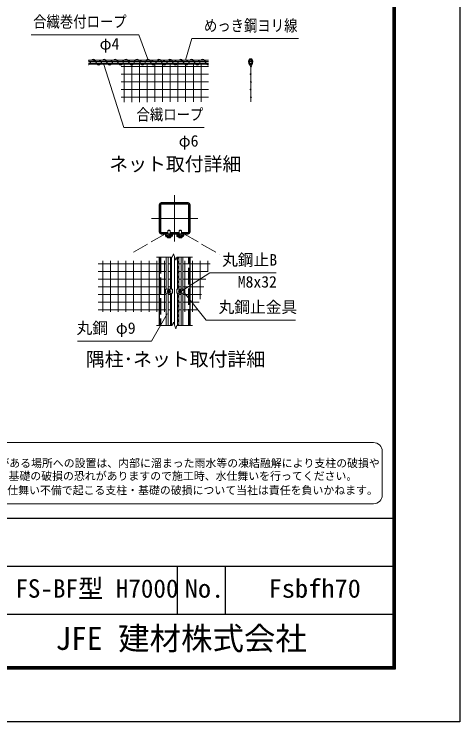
# Model space of a CAD drawing. Units: millimetres, scale not verified. Extents: x -14699 to 14701, y -10394 to 10396.
# Drawn here: x 8192 to 14701, y -10394 to -53 of the extents above; entities that cross this region are included whole.
import ezdxf
from ezdxf.enums import TextEntityAlignment as Align

# ---------------------------------------------------------------- set-up
doc = ezdxf.new("R2010")
doc.units = ezdxf.units.MM
doc.header["$LTSCALE"] = 40
doc.linetypes.add('DASHED', pattern=[7.5, 6, -1.5])
doc.linetypes.add('USER1', pattern=[50.8, 31.75, -6.35, 6.35, -6.35])
for name, color, linetype, lineweight in [('0-0_D-TTL-TXT', 7, 'Continuous', 13), ('0-1_D-STR1', 1, 'Continuous', 25), ('0-2_D-BMK', 2, 'USER1', 13), ('0-3_D-STR3', 3, 'Continuous', 13), ('0-5_D-STR-DIM', 7, 'Continuous', 13), ('0-8_D-STR-TXT', 7, 'Continuous', 13), ('0-9_D-STR2', 7, 'Continuous', 13), ('0-C_D-TTL', 7, 'Continuous', 25)]:
    doc.layers.add(name, color=color, linetype=linetype, lineweight=lineweight)
doc.styles.add('ＭＳ ゴシック', font='')
doc.styles.get('ＭＳ ゴシック').set_extended_font_data('MS Gothic')

msp = doc.modelspace()

# ---------------------------------------------------------------- linework, layer by layer
at = {"layer": '0-0_D-TTL-TXT', "color": 2}
for p, q in [((13440.2, -6312.95), (7189.83, -6312.95)), ((13567.99, -7079.7), (13567.99, -6440.74)), ((7189.83, -7207.49), (13440.2, -7207.49))]:
    msp.add_line(p, q, dxfattribs=at)
for centre, start, end in [((13440.2, -6440.74), 0, 90), ((13440.2, -7079.7), 270, 0)]:
    msp.add_arc(centre, 127.79, start, end, dxfattribs=at)
at = {"layer": '0-1_D-STR1'}
for p, q in [((10310.2, -2838.77), (10310.2, -3234.77)), ((10328.2, -2838.77), (10328.2, -3234.77)), ((10733.2, -2811.77), (10337.2, -2811.77)), ((10733.2, -2829.77), (10337.2, -2829.77)), ((10742.2, -3234.77), (10742.2, -2838.77)), ((10760.2, -3234.77), (10760.2, -2838.77)), ((10337.2, -3243.77), (10436.02, -3243.77)), ((10337.2, -3261.77), (10733.2, -3261.77)), ((10469.39, -3243.77), (10601.02, -3243.77)), ((10634.39, -3243.77), (10733.2, -3243.77)), ((10310.2, -3601.68), (10310.2, -4601.68)), ((10760.2, -4601.68), (10760.2, -3601.68))]:
    msp.add_line(p, q, dxfattribs=at)
at = {"layer": '0-1_D-STR1', "linetype": 'DASHED'}
for p, q in [((10328.2, -3601.68), (10328.2, -4601.68)), ((10742.2, -4601.68), (10742.2, -3601.68))]:
    msp.add_line(p, q, dxfattribs=at)
at = {"layer": '0-1_D-STR1'}
for centre, radius, start, end in [((10337.2, -2838.77), 27, 90, 180), ((10337.2, -2838.77), 9, 90, 180), ((10733.2, -2838.77), 27, 0, 90), ((10733.2, -2838.77), 9, 0, 90), ((10337.2, -3234.77), 27, 180, 270), ((10337.2, -3234.77), 9, 180, 270), ((10733.2, -3234.77), 27, 270, 0), ((10733.2, -3234.77), 9, 270, 0)]:
    msp.add_arc(centre, radius, start, end, dxfattribs=at)
at = {"layer": '0-2_D-BMK'}
for p, q in [((10535.2, -3374.27), (10535.2, -2699.27)), ((10872.7, -3036.77), (10197.7, -3036.77)), ((10535.2, -4601.68), (10535.2, -3601.68)), ((10422.7, -4101.68), (10482.7, -4101.68)), ((10452.7, -4131.68), (10452.7, -4071.68)), ((10647.7, -4101.68), (10587.7, -4101.68)), ((10617.7, -4131.68), (10617.7, -4071.68))]:
    msp.add_line(p, q, dxfattribs=at)
at = {"layer": '0-3_D-STR3'}
for p, q in [((9278.28, -722.78), (11028.28, -722.78)), ((9278.28, -746.78), (11028.28, -746.78)), ((11028.28, -767.78), (9278.28, -767.78)), ((11028.28, -785.78), (9278.28, -785.78)), ((11619.3, -777.21), (11616.3, -735.21)), ((11631.27, -776.35), (11628.27, -734.35)), ((11661.3, -776.35), (11664.3, -734.35)), ((11673.27, -777.21), (11676.27, -735.21)), ((10401.1, -3261.77), (10413.7, -3261.77)), ((10401.1, -3291.77), (10401.1, -3261.77)), ((10413.7, -3290.27), (10413.7, -3261.77)), ((10413.7, -3304.37), (10491.7, -3304.37)), ((10415.2, -3291.77), (10490.2, -3291.77)), ((10430.18, -3304.37), (10430.18, -3318.18)), ((10430.18, -3304.37), (10475.22, -3304.37)), ((10435.9, -3261.77), (10436.2, -3214.67)), ((10469.2, -3214.67), (10436.2, -3214.67)), ((10440.7, -3211.97), (10444.3, -3208.37)), ((10440.7, -3211.97), (10464.7, -3211.97)), ((10440.7, -3214.67), (10440.7, -3211.97)), ((10440.7, -3291.77), (10440.7, -3261.77)), ((10441.44, -3304.37), (10441.44, -3318.18)), ((10442.95, -3214.67), (10442.95, -3209.72)), ((10442.95, -3291.77), (10442.95, -3261.77)), ((10444.3, -3208.37), (10461.1, -3208.37)), ((10464.7, -3211.97), (10461.1, -3208.37)), ((10462.45, -3214.67), (10462.45, -3209.72)), ((10462.45, -3291.77), (10462.45, -3261.77)), ((10463.96, -3304.37), (10463.96, -3318.18)), ((10464.7, -3214.67), (10464.7, -3211.97)), ((10464.7, -3291.77), (10464.7, -3261.77)), ((10469.2, -3214.67), (10469.5, -3261.77)), ((10475.22, -3304.37), (10475.22, -3318.18)), ((10491.7, -3290.27), (10491.7, -3261.77)), ((10491.7, -3261.77), (10504.3, -3261.77)), ((10504.3, -3291.77), (10504.3, -3261.77)), ((10566.1, -3261.77), (10578.7, -3261.77)), ((10566.1, -3291.77), (10566.1, -3261.77)), ((10578.7, -3290.27), (10578.7, -3261.77)), ((10578.7, -3304.37), (10656.7, -3304.37)), ((10580.2, -3291.77), (10655.2, -3291.77)), ((10595.18, -3304.37), (10595.18, -3318.18)), ((10595.18, -3304.37), (10640.22, -3304.37)), ((10600.9, -3261.77), (10601.2, -3214.67)), ((10634.2, -3214.67), (10601.2, -3214.67)), ((10605.7, -3211.97), (10609.3, -3208.37)), ((10605.7, -3211.97), (10629.7, -3211.97)), ((10605.7, -3214.67), (10605.7, -3211.97)), ((10605.7, -3291.77), (10605.7, -3261.77)), ((10606.44, -3304.37), (10606.44, -3318.18)), ((10607.95, -3214.67), (10607.95, -3209.72)), ((10607.95, -3291.77), (10607.95, -3261.77)), ((10609.3, -3208.37), (10626.1, -3208.37)), ((10629.7, -3211.97), (10626.1, -3208.37)), ((10627.45, -3214.67), (10627.45, -3209.72)), ((10627.45, -3291.77), (10627.45, -3261.77)), ((10628.96, -3304.37), (10628.96, -3318.18)), ((10629.7, -3214.67), (10629.7, -3211.97)), ((10629.7, -3291.77), (10629.7, -3261.77)), ((10634.2, -3214.67), (10634.5, -3261.77)), ((10640.22, -3304.37), (10640.22, -3318.18)), ((10656.7, -3290.27), (10656.7, -3261.77)), ((10656.7, -3261.77), (10669.3, -3261.77)), ((10669.3, -3291.77), (10669.3, -3261.77)), ((10433.8, -3320.27), (10430.18, -3318.18)), ((10433.8, -3320.27), (10471.6, -3320.27)), ((10471.6, -3320.27), (10475.22, -3318.18)), ((10598.8, -3320.27), (10595.18, -3318.18)), ((10598.8, -3320.27), (10636.6, -3320.27)), ((10636.6, -3320.27), (10640.22, -3318.18)), ((10413.7, -4073.18), (10413.7, -3601.68)), ((10440.7, -4073.18), (10440.7, -3601.68)), ((10473.7, -4073.18), (10473.7, -3601.68)), ((10491.7, -4073.18), (10491.7, -3601.68)), ((10578.7, -4073.18), (10578.7, -3601.68)), ((10596.7, -4073.18), (10596.7, -3601.68)), ((10629.7, -4073.18), (10629.7, -3601.68)), ((10656.7, -4073.18), (10656.7, -3601.68)), ((10401.1, -4073.18), (10504.3, -4073.18)), ((10401.1, -4073.18), (10401.1, -4130.18)), ((10401.1, -4130.18), (10504.3, -4130.18)), ((10413.7, -4601.68), (10413.7, -4130.18)), ((10433.2, -4090.42), (10452.7, -4079.16)), ((10433.2, -4112.94), (10433.2, -4090.42)), ((10452.7, -4124.19), (10433.2, -4112.94)), ((10440.7, -4601.68), (10440.7, -4130.18)), ((10452.7, -4079.16), (10472.2, -4090.42)), ((10472.2, -4112.94), (10452.7, -4124.19)), ((10472.2, -4090.42), (10472.2, -4112.94)), ((10473.7, -4601.68), (10473.7, -4130.18)), ((10491.7, -4601.68), (10491.7, -4130.18)), ((10504.3, -4073.18), (10504.3, -4130.18)), ((10669.3, -4073.18), (10566.1, -4073.18)), ((10566.1, -4073.18), (10566.1, -4130.18)), ((10669.3, -4130.18), (10566.1, -4130.18)), ((10578.7, -4601.68), (10578.7, -4130.18)), ((10596.7, -4601.68), (10596.7, -4130.18)), ((10617.7, -4079.16), (10598.2, -4090.42)), ((10598.2, -4090.42), (10598.2, -4112.94)), ((10598.2, -4112.94), (10617.7, -4124.19)), ((10637.2, -4090.42), (10617.7, -4079.16)), ((10617.7, -4124.19), (10637.2, -4112.94)), ((10629.7, -4601.68), (10629.7, -4130.18)), ((10637.2, -4112.94), (10637.2, -4090.42)), ((10656.7, -4601.68), (10656.7, -4130.18)), ((10669.3, -4073.18), (10669.3, -4130.18))]:
    msp.add_line(p, q, dxfattribs=at)
at = {"layer": '0-3_D-STR3', "color": 4}
for p, q in [((9367.91, -722.78), (9405.21, -785.78)), ((9527.81, -722.78), (9565.12, -785.78)), ((9687.71, -722.78), (9725.02, -785.78)), ((9847.62, -722.78), (9884.93, -785.78)), ((10007.52, -722.78), (10044.83, -785.78)), ((10167.43, -722.78), (10204.73, -785.78)), ((10327.33, -722.78), (10364.64, -785.78)), ((10487.24, -722.78), (10524.54, -785.78)), ((10647.14, -722.78), (10684.45, -785.78)), ((10807.04, -722.78), (10844.35, -785.78)), ((10966.95, -722.78), (11004.25, -785.78)), ((9311.05, -746.78), (9298.61, -767.78)), ((9470.95, -746.78), (9458.52, -767.78)), ((9630.86, -746.78), (9618.42, -767.78)), ((9790.76, -746.78), (9778.33, -767.78)), ((9950.67, -746.78), (9938.23, -767.78)), ((10110.57, -746.78), (10098.13, -767.78)), ((10270.47, -746.78), (10258.04, -767.78)), ((10430.38, -746.78), (10417.94, -767.78)), ((10590.28, -746.78), (10577.85, -767.78)), ((10750.19, -746.78), (10737.75, -767.78)), ((10910.09, -746.78), (10897.65, -767.78))]:
    msp.add_line(p, q, dxfattribs=at)
at = {"layer": '0-3_D-STR3'}
for points in [[(9314.29, -722.78), (9284.28, -729.72), (9278.28, -733.18)], [(9399.28, -722.78), (9369.27, -729.72), (9350.87, -740.34), (9323.25, -746.78)], [(9484.27, -722.78), (9454.26, -729.72), (9435.86, -740.34), (9408.25, -746.78)], [(9569.26, -722.78), (9539.25, -729.72), (9520.85, -740.34), (9493.24, -746.78)], [(9654.25, -722.78), (9624.24, -729.72), (9605.84, -740.34), (9578.23, -746.78)], [(9739.24, -722.78), (9709.23, -729.72), (9690.83, -740.34), (9663.22, -746.78)], [(9824.24, -722.78), (9794.23, -729.72), (9775.82, -740.34), (9748.21, -746.78)], [(9909.23, -722.78), (9879.22, -729.72), (9860.82, -740.34), (9833.21, -746.78)], [(9994.22, -722.78), (9964.21, -729.72), (9945.81, -740.34), (9918.2, -746.78)], [(10079.21, -722.78), (10049.2, -729.72), (10030.8, -740.34), (10003.19, -746.78)], [(10164.2, -722.78), (10134.19, -729.72), (10115.79, -740.34), (10088.18, -746.78)], [(10249.19, -722.78), (10219.19, -729.72), (10200.78, -740.34), (10173.17, -746.78)], [(10334.19, -722.78), (10304.18, -729.72), (10285.77, -740.34), (10258.16, -746.78)], [(10419.18, -722.78), (10389.17, -729.72), (10370.77, -740.34), (10343.16, -746.78)], [(10504.17, -722.78), (10474.16, -729.72), (10455.76, -740.34), (10428.15, -746.78)], [(10589.16, -722.78), (10559.15, -729.72), (10540.75, -740.34), (10513.14, -746.78)], [(10674.15, -722.78), (10644.14, -729.72), (10625.74, -740.34), (10598.13, -746.78)], [(10759.14, -722.78), (10729.14, -729.72), (10710.73, -740.34), (10683.12, -746.78)], [(10844.14, -722.78), (10814.13, -729.72), (10795.72, -740.34), (10768.11, -746.78)], [(10929.13, -722.78), (10899.12, -729.72), (10880.72, -740.34), (10853.11, -746.78)], [(11014.12, -722.78), (10984.11, -729.72), (10965.71, -740.34), (10938.1, -746.78)], [(10479.23, -3601.68), (10479.42, -3602.61), (10486.98, -3615.85), (10491.7, -3643.18)], [(10584.23, -3601.68), (10584.42, -3602.61), (10591.98, -3615.85), (10596.7, -3643.18)], [(10473.7, -3645.08), (10479.42, -3673.54), (10486.98, -3686.78), (10491.7, -3714.11)], [(10473.7, -3716), (10479.42, -3744.46), (10486.98, -3757.71), (10491.7, -3785.04)], [(10578.7, -3645.08), (10584.42, -3673.54), (10591.98, -3686.78), (10596.7, -3714.11)], [(10578.7, -3716), (10584.42, -3744.46), (10591.98, -3757.71), (10596.7, -3785.04)], [(10473.7, -3786.93), (10479.42, -3815.39), (10486.98, -3828.64), (10491.7, -3855.97)], [(10578.7, -3786.93), (10584.42, -3815.39), (10591.98, -3828.64), (10596.7, -3855.97)], [(10473.7, -3857.86), (10479.42, -3886.32), (10486.98, -3899.57), (10491.7, -3926.9)], [(10473.7, -3928.79), (10479.42, -3957.25), (10486.98, -3970.5), (10491.7, -3997.82)], [(10578.7, -3857.86), (10584.42, -3886.32), (10591.98, -3899.57), (10596.7, -3926.9)], [(10578.7, -3928.79), (10584.42, -3957.25), (10591.98, -3970.5), (10596.7, -3997.82)], [(10473.7, -3999.72), (10479.42, -4028.18), (10486.98, -4041.43), (10491.7, -4068.75)], [(10578.7, -3999.72), (10584.42, -4028.18), (10591.98, -4041.43), (10596.7, -4068.75)], [(10473.7, -4141.58), (10479.42, -4170.04), (10486.98, -4183.28), (10491.7, -4210.61)], [(10473.7, -4212.51), (10479.42, -4240.97), (10486.98, -4254.21), (10491.7, -4281.54)], [(10578.7, -4141.58), (10584.42, -4170.04), (10591.98, -4183.28), (10596.7, -4210.61)], [(10578.7, -4212.51), (10584.42, -4240.97), (10591.98, -4254.21), (10596.7, -4281.54)], [(10473.7, -4283.43), (10479.42, -4311.89), (10486.98, -4325.14), (10491.7, -4352.47)], [(10578.7, -4283.43), (10584.42, -4311.89), (10591.98, -4325.14), (10596.7, -4352.47)], [(10473.7, -4354.36), (10479.42, -4382.82), (10486.98, -4396.07), (10491.7, -4423.4)], [(10473.7, -4425.29), (10479.42, -4453.75), (10486.98, -4467), (10491.7, -4494.33)], [(10578.7, -4354.36), (10584.42, -4382.82), (10591.98, -4396.07), (10596.7, -4423.4)], [(10578.7, -4425.29), (10584.42, -4453.75), (10591.98, -4467), (10596.7, -4494.33)], [(10473.7, -4496.22), (10479.42, -4524.68), (10486.98, -4537.93), (10491.7, -4565.25)], [(10578.7, -4496.22), (10584.42, -4524.68), (10591.98, -4537.93), (10596.7, -4565.25)], [(10473.7, -4567.15), (10479.42, -4595.61), (10482.88, -4601.68)], [(10578.7, -4567.15), (10584.42, -4595.61), (10587.88, -4601.68)]]:
    msp.add_lwpolyline(points, dxfattribs=at)
for centre, radius in [((11646.28, -734.78), 12), ((11646.28, -776.78), 9), ((10427.2, -3275.27), 13.5), ((10482.7, -3270.77), 9), ((10587.7, -3270.77), 9), ((10643.2, -3275.27), 13.5), ((10452.7, -4101.68), 18.75), ((10617.7, -4101.68), 18.75)]:
    msp.add_circle(centre, radius, dxfattribs=at)
at = {"layer": '0-3_D-STR3', "color": 4}
for centre, start, end in [((9346.58, -734.57), 28.93798, 151.06202), ((9506.49, -734.57), 28.93798, 151.06202), ((9666.39, -734.57), 28.93798, 151.06202), ((9826.3, -734.57), 28.93798, 151.06202), ((9986.2, -734.57), 28.93798, 151.06202), ((10146.1, -734.57), 28.93798, 151.06202), ((10306.01, -734.57), 28.93798, 151.06202), ((10465.91, -734.57), 28.93798, 151.06202), ((10625.82, -734.57), 28.93798, 151.06202), ((10785.72, -734.57), 28.93798, 151.06202), ((10945.63, -734.57), 28.93798, 151.06202), ((9266.63, -773.99), 298.5737, 331.06202), ((9426.54, -773.99), 208.93798, 331.06202), ((9586.44, -773.99), 208.93798, 331.06202), ((9746.34, -773.99), 208.93798, 331.06202), ((9906.25, -773.99), 208.93798, 331.06202), ((10066.15, -773.99), 208.93798, 331.06202), ((10226.06, -773.99), 208.93798, 331.06202), ((10385.96, -773.99), 208.93798, 331.06202), ((10545.86, -773.99), 208.93798, 331.06202), ((10705.77, -773.99), 208.93798, 331.06202), ((10865.67, -773.99), 208.93798, 331.06202), ((11025.58, -773.99), 208.93798, 276.37941)]:
    msp.add_arc(centre, 24.36, start, end, dxfattribs=at)
at = {"layer": '0-3_D-STR3'}
for centre, radius, start, end in [((11646.28, -734.78), 30, 0, 180), ((11646.28, -734.78), 30, 0, 180), ((11646.28, -734.78), 18, 0, 180), ((11646.28, -776.78), 27, 180, 0), ((11646.28, -776.78), 15, 180, 0), ((10413.7, -3291.77), 12.6, 180, 270), ((10415.2, -3290.27), 1.5, 180, 270), ((10415.2, -3290.27), 1.5, 180, 270), ((10490.2, -3290.27), 1.5, 270, 0), ((10491.7, -3291.77), 12.6, 270, 0), ((10578.7, -3291.77), 12.6, 180, 270), ((10580.2, -3290.27), 1.5, 180, 270), ((10580.2, -3290.27), 1.5, 180, 270), ((10655.2, -3290.27), 1.5, 270, 0), ((10656.7, -3291.77), 12.6, 270, 0), ((10435.81, -3309.95), 9.97, 235.61585, 304.38415), ((10452.7, -3282.66), 37.26, 252.4121, 287.5879), ((10469.59, -3309.95), 9.97, 235.61585, 304.38415), ((10600.81, -3309.95), 9.97, 235.61585, 304.38415), ((10617.7, -3282.66), 37.26, 252.4121, 287.5879), ((10634.59, -3309.95), 9.97, 235.61585, 304.38415)]:
    msp.add_arc(centre, radius, start, end, dxfattribs=at)
at = {"layer": '0-5_D-STR-DIM'}
for p, q in [((10272.7, -3601.68), (10500.57, -3601.68)), ((10517.89, -3554.11), (10500.57, -3601.68)), ((10552.52, -3649.25), (10517.89, -3554.11)), ((10569.83, -3601.68), (10552.52, -3649.25)), ((10569.83, -3601.68), (10797.7, -3601.68)), ((10272.7, -4601.68), (10500.57, -4601.68)), ((10517.89, -4554.11), (10500.57, -4601.68)), ((10552.52, -4649.25), (10517.89, -4554.11)), ((10569.83, -4601.68), (10552.52, -4649.25)), ((10569.83, -4601.68), (10797.7, -4601.68))]:
    msp.add_line(p, q, dxfattribs=at)
at = {"layer": '0-8_D-STR-TXT'}
for points in [[(8440.99, -352.45), (10011.22, -352.45), (10145.4, -708.33)], [(12346.97, -407.34), (10788.28, -407.34), (10691.74, -726.47)], [(10968.1, -1709.35), (9795.83, -1709.35), (9501.17, -787.69)], [(12017.33, -3830.94), (11048.49, -3830.94), (10638.88, -4094.83)], [(12300.44, -4522.28), (10995.81, -4522.28), (10670.55, -4116.6)], [(9118.37, -4830.87), (10196.47, -4830.87), (10427.58, -4434.23)]]:
    msp.add_lwpolyline(points, dxfattribs=at)
at = {"layer": '0-9_D-STR2'}
for p, q in [((9753.47, -818.02), (11028.28, -818.02)), ((9796.05, -1337.28), (9796.05, -785.78)), ((9908.55, -1337.05), (9908.55, -785.78)), ((10021.05, -1336.82), (10021.05, -785.78)), ((10133.55, -1336.59), (10133.55, -785.78)), ((10246.05, -1336.36), (10246.05, -785.78)), ((10358.55, -1336.14), (10358.55, -785.78)), ((10471.05, -1335.91), (10471.05, -785.78)), ((10583.55, -1335.68), (10583.55, -785.78)), ((10696.05, -1335.45), (10696.05, -785.78)), ((10808.55, -1335.23), (10808.55, -785.78)), ((10921.05, -1335), (10921.05, -785.78)), ((11646.28, -803.78), (11646.28, -1334.78)), ((9753.47, -930.52), (11028.28, -930.52)), ((9753.47, -1043.02), (11028.28, -1043.02)), ((9753.47, -1155.52), (11028.28, -1155.52)), ((9753.47, -1268.02), (11028.28, -1268.02)), ((9418.46, -3700.23), (10413.7, -3700.23)), ((9486.22, -4404.49), (9486.22, -3655.49)), ((9598.72, -4404.49), (9598.72, -3655.49)), ((9711.22, -4404.49), (9711.22, -3655.49)), ((9823.72, -4404.49), (9823.72, -3655.49)), ((9936.22, -4404.49), (9936.22, -3655.49)), ((10048.72, -4404.49), (10048.72, -3655.49)), ((10161.22, -4404.49), (10161.22, -3655.49)), ((10273.72, -4404.49), (10273.72, -3655.49)), ((10386.22, -4404.49), (10386.22, -3655.49)), ((10440.7, -3700.23), (10473.7, -3700.23)), ((10629.7, -3700.23), (10596.7, -3700.23)), ((11055.04, -3700.23), (10656.7, -3700.23)), ((10684.18, -4404.49), (10684.18, -3655.49)), ((10796.68, -4404.49), (10796.68, -3655.49)), ((10909.18, -4215.96), (10909.18, -3655.49)), ((11021.68, -3818.2), (11021.68, -3655.49)), ((9418.46, -3812.73), (10413.7, -3812.73)), ((10440.7, -3812.73), (10473.7, -3812.73)), ((10629.7, -3812.73), (10596.7, -3812.73)), ((11023.23, -3812.73), (10656.7, -3812.73)), ((9418.46, -3925.23), (10413.7, -3925.23)), ((10440.7, -3925.23), (10473.7, -3925.23)), ((10629.7, -3925.23), (10596.7, -3925.23)), ((10991.41, -3925.23), (10656.7, -3925.23)), ((9418.46, -4037.73), (10413.7, -4037.73)), ((10440.7, -4037.73), (10473.7, -4037.73)), ((10629.7, -4037.73), (10596.7, -4037.73)), ((10959.59, -4037.73), (10656.7, -4037.73)), ((9418.46, -4150.23), (10413.7, -4150.23)), ((10440.7, -4150.23), (10473.7, -4150.23)), ((10629.7, -4150.23), (10596.7, -4150.23)), ((10927.77, -4150.23), (10656.7, -4150.23)), ((9418.46, -4262.73), (10413.7, -4262.73)), ((10440.7, -4262.73), (10473.7, -4262.73)), ((10629.7, -4262.73), (10596.7, -4262.73)), ((10895.95, -4262.73), (10656.7, -4262.73)), ((9418.46, -4375.23), (10413.7, -4375.23)), ((10440.7, -4375.23), (10473.7, -4375.23)), ((10629.7, -4375.23), (10596.7, -4375.23)), ((10864.13, -4375.23), (10656.7, -4375.23))]:
    msp.add_line(p, q, dxfattribs=at)
at = {"layer": '0-9_D-STR2', "linetype": 'DASHED'}
for p, q in [((10401.1, -3261.77), (9881.49, -3561.77)), ((10669.3, -3261.77), (11188.92, -3561.77))]:
    msp.add_line(p, q, dxfattribs=at)
at = {"layer": '0-9_D-STR2'}
for centre in [(11646.28, -818.02), (11651.28, -818.02), (11641.28, -930.52), (11646.28, -930.52), (11646.28, -1043.02), (11651.28, -1043.02), (11641.28, -1155.52), (11646.28, -1155.52), (11646.28, -1268.02), (11651.28, -1268.02)]:
    msp.add_circle(centre, 5, dxfattribs=at)
at = {"layer": '0-C_D-TTL'}
for p, q in [((7421.12, -7419.21), (13721.12, -7419.21)), ((7421.12, -8119.21), (13721.12, -8119.21)), ((10571.12, -8119.21), (10571.12, -8819.21)), ((11271.12, -8119.21), (11271.12, -8819.21)), ((7421.12, -8819.21), (13721.12, -8819.21))]:
    msp.add_line(p, q, dxfattribs=at)
at = {"layer": '0-C_D-TTL', "color": 2}
msp.add_lwpolyline([(-14698.88, 10395.79), (14701.12, 10395.79), (14701.12, -10394.21), (-14698.88, -10394.21)], close=True, dxfattribs=at)
at = {"layer": '0-C_D-TTL'}
for points in [[(-13753.88, 9625.79), (13756.12, 9625.79), (13756.12, -9624.21), (-13753.88, -9624.21)], [(-13745.13, 9617.04), (13747.37, 9617.04), (13747.37, -9615.46), (-13745.13, -9615.46)], [(-13736.38, 9608.29), (13738.62, 9608.29), (13738.62, -9606.71), (-13736.38, -9606.71)], [(-13727.63, 9599.54), (13729.87, 9599.54), (13729.87, -9597.96), (-13727.63, -9597.96)], [(-13718.88, 9590.79), (13721.12, 9590.79), (13721.12, -9589.21), (-13718.88, -9589.21)]]:
    msp.add_lwpolyline(points, close=True, dxfattribs=at)

# ---------------------------------------------------------------- texts
at = {"layer": '0-0_D-TTL-TXT', "style": 'ＭＳ ゴシック'}
for s, height, p in [('ネット取付詳細', 202.1, (9580.07, -2404.04)), ('隅柱･ネット取付詳細', 202.1, (9238.96, -5255.85)), ('凍結の恐れがある場所への設置は、内部に溜まった雨水等の凍結融解により支柱の破損や', 116.7, (7164.73, -6708.27)), ('コンクリート基礎の破損の恐れがありますので施工時、水仕舞いを行ってください。', 116.7, (7154.23, -6895.93)), ('施工による水仕舞い不備で起こる支柱・基礎の破損について当社は責任を負いかねます。 ', 116.7, (7136.36, -7104.21)), ('FS-BF型 H7000', 269.4, (8208.39, -8661.02)), ('JFE 建材株式会社', 336.7, (8794.45, -9443.97))]:
    msp.add_text(s, height=height, dxfattribs=at).set_placement(p, align=Align.BOTTOM_LEFT)
at = {"layer": '0-0_D-TTL-TXT', "style": 'ＭＳ ゴシック', "width": 1.05}
for s, p in [('No.', (10683.12, -8661.02)), ('Fsbfh70', (11908.12, -8661.02))]:
    msp.add_text(s, height=269.5, dxfattribs=at).set_placement(p, align=Align.BOTTOM_LEFT)
at = {"layer": '0-8_D-STR-TXT', "style": 'ＭＳ ゴシック', "width": 0.85}
for s, p in [('合繊巻付ロープ', (8468.66, -296.4)), ('めっき鋼ヨリ線', (10963.85, -353.51)), ('合繊ロープ', (9978.51, -1653.31))]:
    msp.add_text(s, height=168.3, dxfattribs=at).set_placement(p, align=Align.BOTTOM_LEFT)
at = {"layer": '0-8_D-STR-TXT', "style": 'ＭＳ ゴシック'}
for s, p in [('φ4', (9439.64, -619.87)), ('φ6', (10594.82, -2038.43)), ('丸鋼止B', (11229.39, -3778)), ('M8x32', (11456.8, -4098.36)), ('丸鋼止金具', (11176.71, -4468.9)), ('丸鋼 φ9', (9103.27, -4774.38))]:
    msp.add_text(s, height=168.3, dxfattribs=at).set_placement(p, align=Align.BOTTOM_LEFT)

doc.saveas('drawing.dxf')
